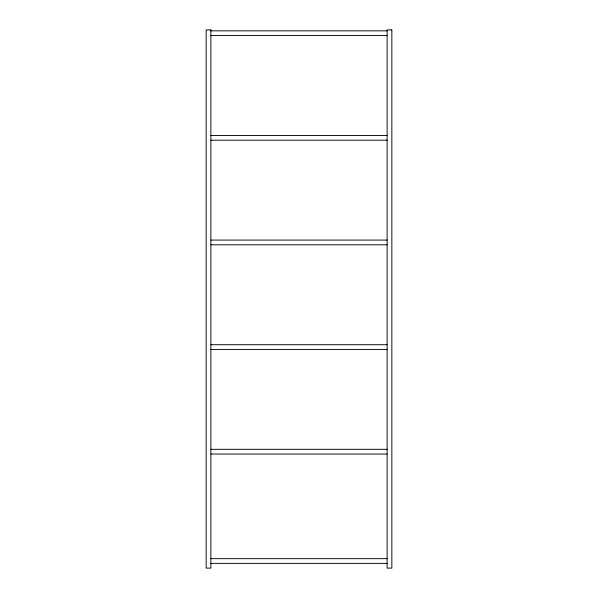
<?xml version="1.0" encoding="UTF-8"?>
<svg xmlns="http://www.w3.org/2000/svg" width="598" height="598" viewBox="0 0 598 598"><rect width="100%" height="100%" fill="white"/><g stroke="black" fill="none" stroke-linecap="round" stroke-linejoin="round"><path stroke-width="0.9" d="M210.877 30.842L387.123 30.842M210.877 35.566L387.123 35.566M210.877 135.462L387.123 135.462M210.877 140.186L387.123 140.186M210.877 240.082L387.123 240.082M210.877 244.799L387.123 244.799M210.877 344.702L387.123 344.702M210.877 349.419L387.123 349.419M210.877 449.315L387.123 449.315M210.877 454.039L387.123 454.039M210.877 558.659L387.123 558.659M210.877 563.376L387.123 563.376M210.877 29.9L206.153 29.9L206.153 568.1L210.877 568.1L210.877 29.9M391.847 29.9L387.123 29.9L387.123 568.1L391.847 568.1L391.847 29.9"/></g></svg>
